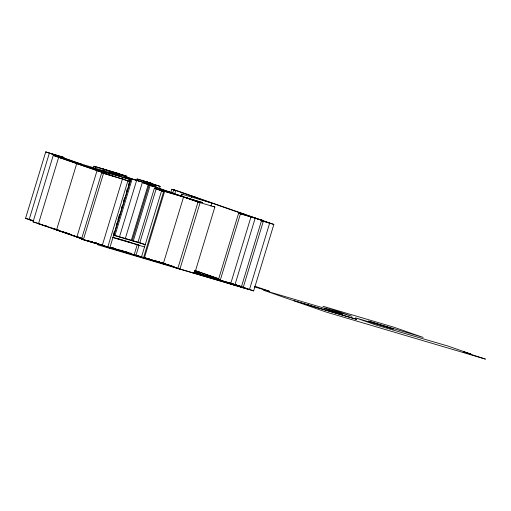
<?xml version="1.0" encoding="UTF-8"?>
<svg xmlns="http://www.w3.org/2000/svg" width="511" height="511" viewBox="0 0 511 511"><rect width="100%" height="100%" fill="white"/><g stroke="black" fill="none" stroke-linecap="round" stroke-linejoin="round"><path stroke-width="0.77" d="M33.649 221.161L25.55 218.338L45.741 151.888L61.991 156.877M91.75 242.278L33.068 221.844L53.259 155.395L114.349 176.442M93.43 167.742L93.89 166.216L119.925 174.002L93.89 166.216M95.231 168.368L95.698 166.841M104.391 246.015L81.517 239.161L101.708 172.705L129.992 181.45L109.801 247.899L102.583 245.389M103.656 170.859L104.123 169.333L102.315 168.707M103.797 170.91L104.257 169.377L132.106 179.08L114.937 235.603M83.325 239.787L103.509 173.338L101.708 172.705M108.473 173.753L108.932 172.226L120.066 175.995L111.04 172.852M107.7 247.279L127.891 180.824L122.474 178.939L102.283 245.395L170.898 265.956M129.455 180.741L130.152 178.454L156.309 186.228L134.834 179.789M113.672 233.68L114.368 231.387M116.227 225.281L116.923 222.988M117.849 219.934L119.472 214.588M121.331 208.475L122.027 206.182M123.419 201.602L124.582 197.783M126.434 191.67L127.13 189.377M128.523 184.797L130.152 179.45L81.849 165.123M113.883 235.29L131.052 178.767L130.152 178.454M119.465 236.938L137.076 178.978L152.578 183.653L137.076 178.978M138.417 181.137L138.883 179.604M125.163 239.052L142.339 182.529L187.773 198.242M143.687 182.689L144.147 181.162L160.128 186.394L159.432 188.687M131.263 240.496L148.209 184.739L151.365 185.672M132.17 240.815L149.11 185.052L148.209 184.739M133.224 241.122L150.164 185.365L198.006 202.024L214.863 207.006L194.672 273.455L192.864 272.829M153.345 186.055L153.805 184.528M138.008 242.137L154.373 188.272L181.756 196.365M139.12 245.044L135.99 255.353L167.589 264.692M113.634 235.296L145.233 244.635L139.816 242.751L156.174 188.898L202.535 202.599L185.972 197.61M154.373 188.272L161.591 190.788L141.406 257.237L134.182 254.727L137.312 244.411L138.519 244.833M158.282 189.524L163.699 191.408L143.508 257.863L138.091 255.979M170.91 192.308L171.837 189.249L178.154 191.12L257.595 218.778M172.482 193.701L173.644 189.881L171.837 189.249M174.819 193.554L175.746 190.501L173.644 189.881M181.15 195.624L181.609 194.097L211.854 203.078L210.928 206.131M181.667 196.652L182.363 194.359L181.609 194.097M183.564 196.997L163.373 263.446L160.959 262.763L163.673 263.772L159.157 262.2M191.536 197.687L191.995 196.16L196.211 197.406M198.006 202.024L177.815 268.479L158.557 261.773M238.637 213.176L218.446 279.632L220.254 280.258L240.445 213.802L238.637 213.176L263.612 220.656L240.445 213.802M261.504 220.695L241.313 287.15L243.121 287.776L263.312 221.327L261.504 220.695L273.845 224.438L253.654 290.893L97.767 244.82M73.373 235.565L72.856 235.373L73.329 235.482M58.248 230.308L58.989 230.512M200.829 274.203L194.921 272.344M194.314 272.312L200.542 274.113M79.377 237.538L78.873 237.443A52.033 0.907 16.9 0 0 80.904 238.1M197.885 273.13L199.13 273.506M227.108 282.583L238.471 285.936M155.376 260.859L155.172 260.853M128.804 252.779L129.079 252.868M235.571 284.959C234.249 284.582 236.401 285.215 235.437 284.921M93.596 242.444L94.471 242.674M95.289 242.993L96.132 243.313M97.888 243.811L96.847 243.517M228.513 283.005L228.845 283.1M80.534 237.832L81.038 237.966M159.93 262.303L158.985 262.022M159.438 262.156L159.106 262.06M119.74 250.109L120.89 250.441M160.371 262.609L142.901 257.442L162.881 263.484M131.052 253.462L130.203 253.213M194.825 272.325L195.202 272.433M74.453 235.801L74.855 235.986L72.881 235.392M77.474 236.932L78.189 237.142M159.196 262.092L158.576 261.907M91.782 241.971L94.292 242.706L93.443 242.495M158.717 261.945L159.049 262.047M77.666 236.957L75.513 236.318L82.099 238.624M79.064 237.366L81.115 237.973M122.008 250.767L123.969 251.342M196.569 272.919L199.149 273.692M194.352 272.395L204.815 275.486L194.927 272.203M60.183 156.251L64.099 157.503L49.35 153.147L29.159 219.596L33.375 220.841M122.659 174.813L121.605 174.5L126.996 176.321L112.848 172.13M155.012 184.835L160.128 186.394M62.891 158.525L58.676 157.279L38.485 223.735L42.7 224.981L37.284 223.09M112.094 173.165L77.333 162.888L45.741 151.888M73.725 162.294L80.495 164.318M80.942 164.81L76.733 163.565L56.542 230.02L60.055 231.055M82.75 165.443L130.152 179.45M149.11 185.052L154.373 186.611M101.255 171.881L97.045 170.636L76.854 237.091L81.064 238.337M168.668 191.81L172.884 193.056M240.291 212.978L244.507 214.224M103.509 173.338L124.575 179.559M127.891 180.824L129.992 181.45M161.591 190.788L163.699 191.408M113.487 234.971L139.816 242.751M117 238.407L120.762 239.518M122.27 239.966L131.295 242.636M112.79 237.257L124.071 240.592M125.578 241.039L138.366 244.82M112.937 237.589L144.536 246.928M25.55 218.338L33.726 220.758M254.535 286.901L269.706 291.385L254.797 286.192M33.068 221.844L36.581 222.885M47.619 226.494L43.301 225.185L43.901 225.396M47.478 226.488L44.508 225.607L59.25 230.461M51.726 228.123L59.206 230.333M195.368 271.028L196.716 271.456A46.047 0.805 16.9 0 0 199.29 272.389L200.088 272.644L194.793 271.079M62.412 231.802L69.598 233.904M194.717 270.907L200.766 272.695M66.654 233.24L68.908 233.91M65.964 233.054L63.798 232.301M66.858 233.31L70.627 234.428M67.976 233.783L71.936 234.932M207.332 275.122L206.84 274.988L217.565 278.687L217.252 278.597M73.846 235.82L74.791 236.108M79.639 237.538L77.749 236.925M194.621 271.871L196.69 272.491L194.64 271.801M216.792 278.45L217.118 278.546M88.639 240.885L90.945 241.575M95.685 242.987L97.92 243.651M100.763 244.469L103.075 245.159M111.372 247.605L115.199 248.742M116.674 249.176L127.322 252.325M95.8 242.955L96.49 243.159M110.951 247.496L112.235 247.88M91.897 242.105L102.43 245.223L98.674 243.913M143.738 257.429L147.986 258.681M150.777 259.505L148.695 258.892L151.032 259.703M199.488 273.851L204.847 275.499M81.517 239.161L141.905 257.007M161.565 262.82L142.607 257.218L144.415 257.844L164.606 191.389L162.798 190.763M167.186 264.481L169.294 265.1M194.186 272.459L233.195 283.988M168.291 264.902L174.225 266.653M194.097 272.484L240.617 286.275M108 247.273L140.8 257.033M142.607 257.55L167.889 265.017M175.107 267.534L177.215 268.154M178.115 268.473L247.637 289.015M60.068 230.889L59.448 230.704M197.425 271.68L200.069 272.638M61.045 231.221L61.614 231.445M68.621 233.731L69.221 233.91M70.071 234.351L70.671 234.53M76.407 236.472L75.96 236.338M204.093 275.448L207.715 276.515M93.717 242.482L93.986 242.559M95.8 243.21L95.103 243.006M232.984 284.122L235.079 284.844L230.934 283.643L237.634 285.649L226.75 282.251L230.908 283.637M233.265 284.25L232.927 284.103M230.78 283.618L230.838 283.637M233.674 284.787L232.907 284.55L243.888 287.821L237.839 285.745M195.579 272.612L200.446 274.094M114.63 248.589L115.237 248.774M117.14 249.349L116.495 249.151M95.155 242.91L96.605 243.345M158.218 261.804L157.829 261.677L158.135 261.773M234.562 284.627C233.578 284.314 235.469 284.902 234.536 284.601M157.861 261.696L157.324 261.536M61.524 231.413L60.905 231.228M59.685 230.723L60.036 230.831M76.331 236.497L75.852 236.357M230.404 283.509L229.752 283.298M94.382 242.789L93.622 242.553M91.597 241.882L92.913 242.284M233.01 284.193L227.829 282.589M156.794 261.37L157.011 261.402M95.634 243.07L97.85 243.734L95.353 242.993M95.487 242.981L96.375 243.262M130.279 253.169L131.072 253.418M156.621 261.319L155.989 261.121M59.021 230.57L58.267 230.327M156.609 261.306L155.261 260.885L155.574 260.974M74.945 236.069L74.14 235.82M92.785 242.291L92.018 242.048M159.215 262.015L158.736 261.868L159.125 261.99M111.641 247.522L113.902 248.237M156.085 261.14L155.753 261.032M111.666 247.611L115.435 248.812M194.742 272.433L196.716 273.072M97.141 243.504L97.601 243.658M92.893 242.265L91.699 241.946M208.162 275.416L209.631 275.895M232.051 284.308L232.895 284.57L227.159 282.602M259.403 219.411L273.845 224.438M173.944 189.875L253.386 217.533M249.17 216.287L250.978 216.92L230.787 283.369L228.979 282.743M146.255 181.782L155.912 185.148M213.055 206.374L214.863 207.006M142.939 182.184L144.747 182.81M116.023 172.852L120.673 174.455M108.786 170.719L136.635 180.415M142.339 182.529L152.272 185.985M185.672 197.616L200.114 202.643L179.923 269.099L165.481 264.072M127.29 178.511L128.191 178.824M125.182 177.885L126.089 178.198M53.566 154.392L81.549 164.133M79.441 164.012L88.167 166.995M53.259 155.395L110.133 175.196M355.503 318.966L290.983 299.785L263.363 290.165L320.659 307.098L342.504 314.444L324.453 308.152L351.945 316.277L322.952 306.255L393.732 327.174L423.159 337.426L368.418 321.1L393.368 329.046L355.445 317.836L376.575 325.194L447.898 346.036L471.008 354.085L463.63 351.907L467.246 353.165L485.45 359.112L326.19 312.042L294.055 300.851L356.621 319.343L355.713 319.03M307.897 304.895L308.797 305.214M195.336 270.587L218.369 278.604M239.212 285.86L253.654 290.893M194.659 270.568L218.606 278.91M235.948 285.189L241.364 287.073M162.147 262.801L166.094 264.155M125.585 251.616L129.245 252.894M62.738 231.681L67.976 233.444M66.647 233.291L68.468 233.923M53.514 228.743L60.004 231.004M60.758 231.266L61.659 231.579M62.559 231.892L82.118 238.701M86.883 240.362L94.158 242.897M200.363 274.075L201.04 274.311M197.891 273.136L200.165 273.998M77.397 236.746L78.074 237.021M78.7 237.391A43.371 0.76 16.9 0 1 79.518 237.589M199.788 272.51A69.605 1.214 16.9 0 1 194.908 271.079M255.187 218.165L234.996 284.614L249.445 289.648L269.629 223.192L255.187 218.165M92.74 242.201L92.127 241.978L92.74 242.201"/></g></svg>
